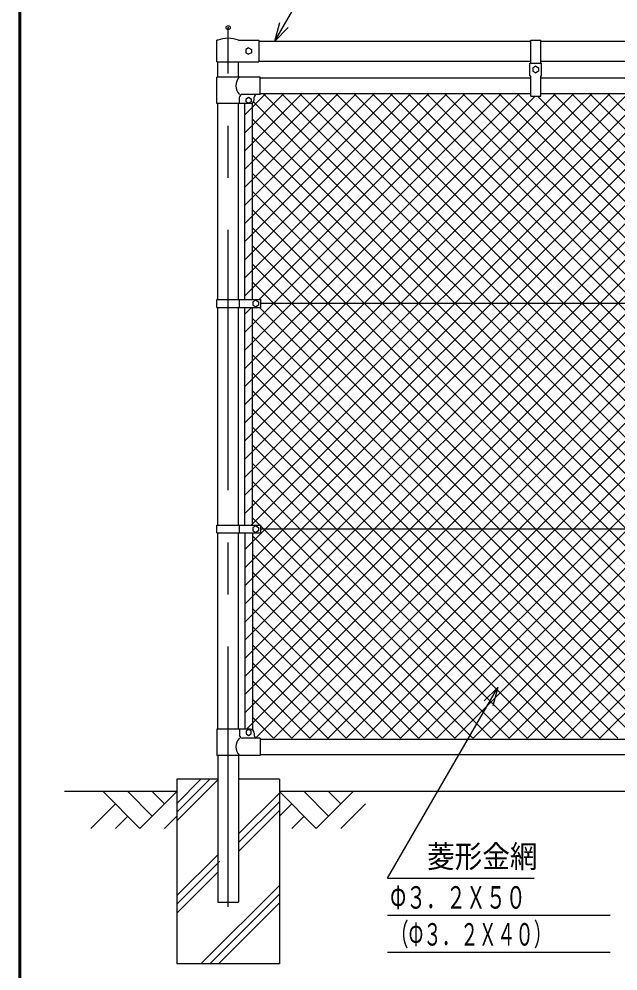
# Model space of a CAD drawing. Units: millimetres, scale not verified. Extents: x -4425 to 4425, y -3150 to 3150.
# Drawn here: x -4050 to -2590, y -578 to 1743 of the extents above; entities that cross this region are included whole.
import ezdxf
from ezdxf.enums import TextEntityAlignment as Align

# ---------------------------------------------------------------- set-up
doc = ezdxf.new("R2010")
doc.units = ezdxf.units.MM
doc.header["$LTSCALE"] = 20
doc.header["$PDMODE"] = 32
doc.header["$PDSIZE"] = 10
doc.linetypes.add('USER1', pattern=[50.8, 31.75, -6.35, 6.35, -6.35])
for name, color, linetype, lineweight in [('0-0_1', 7, 'Continuous', 25), ('0-2_0', 4, 'Continuous', 25), ('0-5_WAKU', 7, 'Continuous', 25)]:
    doc.layers.add(name, color=color, linetype=linetype, lineweight=lineweight)
doc.layers.add('0-3_DEFPOINTS', color=7, linetype='Continuous')
doc.styles.add('ＭＳ ゴシック', font='')
doc.styles.get('ＭＳ ゴシック').set_extended_font_data('MS Gothic')

msp = doc.modelspace()

# ---------------------------------------------------------------- linework, layer by layer
at = {"layer": '0-0_1', "color": 2}
for p, q in [((-3426.44, 1689), (-3357.16, 1809)), ((-3426.44, 1689), (-3414.38, 1734)), ((-3426.44, 1689), (-3393.5, 1721.95)), ((-3151.55, -352.54), (-2882.79, 112.97)), ((-2882.79, 112.97), (-2915.73, 80.03)), ((-2882.79, 112.97), (-2894.84, 67.97)), ((-3665.27, -191), (-3585.27, -111)), ((-3606.48, -111), (-3665.27, -169.78)), ((-3565.67, -112.61), (-3665.27, -212.21)), ((-3415.27, -144.78), (-3514.87, -244.38)), ((-3514.87, -265.6), (-3415.27, -166)), ((-3415.27, -187.21), (-3514.87, -286.81)), ((-3565.67, -295.18), (-3665.27, -394.78)), ((-3665.27, -416), (-3560.27, -311)), ((-3565.67, -337.61), (-3665.27, -437.21)), ((-3415.27, -369.78), (-3606.48, -561)), ((-3151.55, -352.54), (-2794.27, -352.54)), ((-3585.27, -561), (-3415.27, -391)), ((-3415.27, -412.21), (-3564.05, -561)), ((-3151.55, -442.54), (-2608.67, -442.54)), ((-3151.55, -532.54), (-2608.67, -532.54))]:
    msp.add_line(p, q, dxfattribs=at)
at = {"layer": '0-0_1', "color": 3, "linetype": 'USER1'}
msp.add_line((-3540.27, -422.46), (-3540.27, 1721.46), dxfattribs=at)
at = {"layer": '0-0_1'}
for p, q in [((-3565.67, 1691), (-3567.67, 1691)), ((-3567.67, 1638.4), (-3567.67, 1691)), ((-3514.87, 1691), (-3465.27, 1691)), ((-3490.27, 1672.7), (-3497.2, 1668.7)), ((-3490.27, 1672.7), (-3483.34, 1668.7)), ((-3465.27, 1691), (-3465.27, 1638.4)), ((-3465.27, 1689), (-2802.39, 1689)), ((-2802.39, 1691), (-2778.14, 1691)), ((-2802.39, 1635.4), (-2802.39, 1691)), ((-2778.14, 1635.4), (-2778.14, 1691)), ((-2778.14, 1689), (-2115.27, 1689)), ((-3497.2, 1668.7), (-3497.2, 1660.7)), ((-3497.2, 1660.7), (-3490.27, 1656.7)), ((-3483.34, 1660.7), (-3490.27, 1656.7)), ((-3483.34, 1668.7), (-3483.34, 1660.7)), ((-3567.67, 1638.4), (-3465.27, 1638.4)), ((-3565.67, 1601), (-3565.67, 1638.4)), ((-3514.87, 1601), (-3514.87, 1638.4)), ((-3465.27, 1640.4), (-2802.39, 1640.4)), ((-2804.39, 1604), (-2804.39, 1635.4)), ((-2804.39, 1635.4), (-2776.14, 1635.4)), ((-2790.27, 1627.7), (-2797.2, 1623.7)), ((-2790.27, 1627.7), (-2783.34, 1623.7)), ((-2778.14, 1640.4), (-2115.27, 1640.4)), ((-2776.14, 1604), (-2776.14, 1635.4)), ((-2804.39, 1604), (-2802.39, 1604)), ((-2802.39, 1554.9), (-2802.39, 1604)), ((-2797.2, 1623.7), (-2797.2, 1615.7)), ((-2797.2, 1615.7), (-2790.27, 1611.7)), ((-2783.34, 1615.7), (-2790.27, 1611.7)), ((-2783.34, 1623.7), (-2783.34, 1615.7)), ((-2778.14, 1604), (-2776.14, 1604)), ((-2778.14, 1554.9), (-2778.14, 1604)), ((-3462.03, 1601), (-3567.67, 1601)), ((-3462.03, 1558.9), (-3462.03, 1601)), ((-3462.03, 1599), (-2802.39, 1599)), ((-2778.14, 1599), (-2120.52, 1599)), ((-3462.03, 1558.9), (-3505.55, 1558.9)), ((-3462.03, 1560.9), (-2802.39, 1560.9)), ((-2778.14, 1560.9), (-2120.52, 1560.9)), ((-3565.67, 1058.5), (-3565.67, 1536.88)), ((-3514.87, 1058.5), (-3514.87, 1536.88)), ((-3512.4, 1536.88), (-3512.4, 1552.05)), ((-3512.4, 1536.88), (-3512.4, 1552.05)), ((-3499.77, 1058.5), (-3499.77, 1536.88)), ((-3496.63, 1548.38), (-3490.27, 1552.06)), ((-3480.77, 1058.5), (-3480.77, 1538.73)), ((-3476.71, 1546.67), (-3476.71, 1552.05)), ((-3476.71, 1546.67), (-3476.71, 1552.05)), ((-2802.39, 1554.9), (-2778.14, 1554.9)), ((-3567.67, 1058.5), (-3460.27, 1058.5)), ((-3567.67, 1039.5), (-3567.67, 1058.5)), ((-3513.27, 1058.5), (-3513.27, 1039.5)), ((-3473, 1057), (-3479.93, 1053)), ((-3479.93, 1053), (-3479.93, 1045)), ((-3479.93, 1045), (-3473, 1041)), ((-3466.08, 1045), (-3473, 1041)), ((-3460.27, 1039.5), (-3460.27, 1058.5)), ((-3567.67, 1039.5), (-3460.27, 1039.5)), ((-3565.67, 508.5), (-3565.67, 1039.5)), ((-3514.87, 508.5), (-3514.87, 1039.5)), ((-3499.77, 508.5), (-3499.77, 1039.5)), ((-3480.77, 508.5), (-3480.77, 1039.5)), ((-3567.67, 508.5), (-3460.27, 508.5)), ((-3567.67, 489.5), (-3567.67, 508.5)), ((-3567.67, 489.5), (-3460.27, 489.5)), ((-3565.67, 11.13), (-3565.67, 489.5)), ((-3514.87, 11.13), (-3514.87, 489.5)), ((-3513.27, 508.5), (-3513.27, 489.5)), ((-3499.77, 489.5), (-3499.77, 11.13)), ((-3480.77, 489.5), (-3480.77, 9.28)), ((-3473, 507), (-3479.93, 503)), ((-3479.93, 503), (-3479.93, 495)), ((-3479.93, 495), (-3473, 491)), ((-3473, 507), (-3466.08, 503)), ((-3466.08, 495), (-3473, 491)), ((-3466.08, 503), (-3466.08, 495)), ((-3460.27, 489.5), (-3460.27, 508.5)), ((-3567.67, 11.13), (-3567.67, -53)), ((-3486.5, 11.13), (-3567.67, 11.13)), ((-3512.4, 11.13), (-3512.4, -4.04)), ((-3512.4, 11.13), (-3512.4, -4.04)), ((-3490.27, 10.65), (-3496.63, 6.98)), ((-3483.9, 6.98), (-3490.27, 10.65)), ((-3483.9, -0.37), (-3483.9, 6.98)), ((-3476.71, 1.34), (-3476.71, -4.04)), ((-3476.71, 1.34), (-3476.71, -4.04)), ((-3462.03, -10.9), (-3505.55, -10.9)), ((-3490.27, -4.05), (-3483.9, -0.37)), ((-3462.03, -10.9), (-3462.03, -53)), ((-3462.03, -12.9), (-2118.94, -12.9)), ((-3462.03, -53), (-3567.67, -53)), ((-3565.67, -53), (-3565.67, -411)), ((-3514.87, -53), (-3514.87, -411)), ((-3462.03, -51), (-2118.94, -51)), ((-3565.67, -111), (-3665.27, -111)), ((-3665.27, -111), (-3665.27, -561)), ((-3415.27, -111), (-3514.87, -111)), ((-3415.27, -111), (-3415.27, -561)), ((-3665.27, -141), (-3939.57, -141)), ((-2165.27, -141), (-3415.27, -141)), ((-3565.67, -411), (-3514.87, -411)), ((-3415.27, -561), (-3665.27, -561))]:
    msp.add_line(p, q, dxfattribs=at)
at = {"layer": '0-0_1', "color": 4}
for p, q in [((-3845.27, -141), (-3755.27, -231)), ((-3785.27, -141), (-3725.27, -201)), ((-3665.27, -141), (-3755.27, -231)), ((-3725.27, -141), (-3695.27, -171)), ((-3415.27, -141), (-3325.27, -231)), ((-3355.27, -140.99), (-3295.27, -201)), ((-3235.27, -140.99), (-3325.27, -231)), ((-3295.27, -141), (-3265.27, -171)), ((-3815.27, -171), (-3875.27, -231)), ((-3385.27, -171), (-3415.27, -201)), ((-3205.27, -171), (-3265.27, -231)), ((-3785.27, -201), (-3815.27, -231)), ((-3665.27, -201), (-3695.27, -231)), ((-3355.27, -201), (-3385.27, -231))]:
    msp.add_line(p, q, dxfattribs=at)
at = {"layer": '0-0_1'}
for points in [[(-3486.5, 1536.88), (-3567.67, 1536.88), (-3567.67, 1601)], [(-3490.27, 1537.36), (-3496.63, 1541.03), (-3496.63, 1548.38)], [(-3490.27, 1552.06), (-3483.9, 1548.38), (-3483.9, 1541.03), (-3490.27, 1537.36)], [(-3473, 1057), (-3466.08, 1053), (-3466.08, 1045)], [(-3496.63, 6.98), (-3496.63, -0.37), (-3490.27, -4.05)]]:
    msp.add_lwpolyline(points, dxfattribs=at)
for centre, radius, start, end in [((-3540.27, 1624.72), 70.98, 69.03345, 110.9667), ((-3492.78, 1580.01), 28.73, 133.06355, 226.94358), ((-3505.55, 1552.05), 6.85, 90, 180), ((-3469.86, 1552.05), 6.85, 90, 180), ((-3486.5, 1546.67), 9.79, 270, 0), ((-3486.5, 1.34), 9.79, 0, 90), ((-3492.79, -32), 28.73, 133.0545, 226.94916), ((-3505.55, -4.04), 6.85, 180, 270), ((-3469.86, -4.04), 6.85, 180, 270)]:
    msp.add_arc(centre, radius, start, end, dxfattribs=at)
at = {"layer": '0-2_0'}
for p, q in [((-3499.77, 183.67), (-2122.53, 1560.9)), ((-3499.77, 227.86), (-2166.72, 1560.9)), ((-3499.77, 272.06), (-2210.92, 1560.9)), ((-3499.77, 316.25), (-2255.11, 1560.9)), ((-3499.77, 360.44), (-2299.31, 1560.9)), ((-3499.77, 404.64), (-2343.5, 1560.9)), ((-3499.77, 448.83), (-2387.7, 1560.9)), ((-3499.77, 537.22), (-2476.08, 1560.9)), ((-3499.77, 581.42), (-2520.28, 1560.9)), ((-3499.77, 625.61), (-2564.47, 1560.9)), ((-3499.77, 669.8), (-2608.67, 1560.9)), ((-3499.77, 714), (-2652.86, 1560.9)), ((-3499.77, 758.19), (-2697.05, 1560.9)), ((-3499.77, 802.39), (-2741.25, 1560.9)), ((-3499.77, 890.77), (-2829.64, 1560.9)), ((-3499.77, 934.97), (-2873.83, 1560.9)), ((-3499.77, 979.16), (-2918.03, 1560.9)), ((-3499.77, 1067.55), (-3006.41, 1560.9)), ((-3499.77, 1111.75), (-3050.61, 1560.9)), ((-3499.77, 1155.94), (-3094.8, 1560.9)), ((-3499.77, 1200.13), (-3139, 1560.9)), ((-3499.77, 1244.33), (-3183.19, 1560.9)), ((-3499.77, 1288.52), (-3227.38, 1560.9)), ((-3499.77, 1332.72), (-3271.58, 1560.9)), ((-3499.77, 1376.91), (-3315.77, 1560.9)), ((-3499.77, 1421.1), (-3359.97, 1560.9)), ((-3499.77, 1465.3), (-3404.16, 1560.9)), ((-3499.77, 1509.49), (-3448.36, 1560.9)), ((-3484.29, 508.5), (-2431.89, 1560.9)), ((-3464.62, 1058.5), (-2962.22, 1560.9)), ((-2078.77, 185.15), (-3454.52, 1560.9)), ((-2078.77, 229.35), (-3410.33, 1560.9)), ((-2078.77, 273.54), (-3366.13, 1560.9)), ((-2078.77, 317.73), (-3321.94, 1560.9)), ((-2078.77, 361.93), (-3277.74, 1560.9)), ((-2078.77, 406.12), (-3233.55, 1560.9)), ((-2120.27, 491.82), (-3189.35, 1560.9)), ((-2092.76, 508.5), (-3145.16, 1560.9)), ((-2078.77, 538.71), (-3100.97, 1560.9)), ((-2078.77, 582.9), (-3056.77, 1560.9)), ((-2078.77, 627.09), (-3012.58, 1560.9)), ((-2078.77, 671.29), (-2968.38, 1560.9)), ((-2078.77, 715.48), (-2924.19, 1560.9)), ((-2078.77, 759.68), (-2880, 1560.9)), ((-2078.77, 803.87), (-2835.8, 1560.9)), ((-2078.77, 892.26), (-2747.41, 1560.9)), ((-2078.77, 936.45), (-2703.22, 1560.9)), ((-2078.77, 980.65), (-2659.02, 1560.9)), ((-2112.43, 1058.5), (-2614.83, 1560.9)), ((-3499.77, 846.58), (-2791.44, 1554.9)), ((-3499.77, 139.47), (-2102.5, 1536.74)), ((-2078.77, 140.96), (-3478.64, 1540.83)), ((-2078.77, 848.06), (-2785.61, 1554.9)), ((-3499.77, 95.28), (-2099.77, 1495.28)), ((-2078.77, 96.76), (-3480.77, 1498.76)), ((-3499.77, 51.09), (-2099.77, 1451.09)), ((-2078.77, 52.57), (-3480.77, 1454.57)), ((-3495.52, 11.13), (-2099.77, 1406.89)), ((-2082.11, 11.72), (-3480.77, 1410.38)), ((-2107.02, -7.57), (-3480.77, 1366.18)), ((-3473.36, -10.9), (-2099.77, 1362.7)), ((-2147.88, -10.9), (-3480.77, 1321.99)), ((-3429.17, -10.9), (-2099.77, 1318.5)), ((-2192.08, -10.9), (-3480.77, 1277.79)), ((-3384.97, -10.9), (-2099.77, 1274.31)), ((-2236.27, -10.9), (-3480.77, 1233.6)), ((-3340.78, -10.9), (-2099.77, 1230.11)), ((-2280.47, -10.9), (-3480.77, 1189.4)), ((-3296.58, -10.9), (-2099.77, 1185.92)), ((-2324.66, -10.9), (-3480.77, 1145.21)), ((-3252.39, -10.9), (-2099.77, 1141.73)), ((-2368.86, -10.9), (-3480.77, 1101.02)), ((-3208.19, -10.9), (-2099.77, 1097.53)), ((-3499.77, 1023.36), (-3483.62, 1039.5)), ((-2413.05, -10.9), (-3463.45, 1039.5)), ((-3164, -10.9), (-2113.6, 1039.5)), ((-2457.24, -10.9), (-3480.77, 1012.63)), ((-3119.81, -10.9), (-2099.77, 1009.14)), ((-2501.44, -10.9), (-3480.77, 968.43)), ((-3075.61, -10.9), (-2099.77, 964.95)), ((-2545.63, -10.9), (-3480.77, 924.24)), ((-3031.42, -10.9), (-2099.77, 920.76)), ((-2589.83, -10.9), (-3480.77, 880.05)), ((-2987.22, -10.9), (-2099.77, 876.56)), ((-2634.02, -10.9), (-3480.77, 835.85)), ((-2943.03, -10.9), (-2099.77, 832.37)), ((-2678.21, -10.9), (-3480.77, 791.66)), ((-2898.84, -10.9), (-2099.77, 788.17)), ((-2722.41, -10.9), (-3480.77, 747.46)), ((-2854.64, -10.9), (-2099.77, 743.98)), ((-2766.6, -10.9), (-3480.77, 703.27)), ((-2810.45, -10.9), (-2099.77, 699.78)), ((-2810.8, -10.9), (-3480.77, 659.07)), ((-2766.25, -10.9), (-2099.77, 655.59)), ((-2854.99, -10.9), (-3480.77, 614.88)), ((-2722.06, -10.9), (-2099.77, 611.4)), ((-2899.19, -10.9), (-3480.77, 570.69)), ((-2677.86, -10.9), (-2099.77, 567.2)), ((-2943.38, -10.9), (-3480.77, 526.49)), ((-2633.67, -10.9), (-2120.27, 502.51)), ((-2987.57, -10.9), (-3480.77, 482.3)), ((-3031.77, -10.9), (-3480.77, 438.1)), ((-3075.96, -10.9), (-3480.77, 393.91)), ((-3120.16, -10.9), (-3480.77, 349.72)), ((-3164.35, -10.9), (-3480.77, 305.52)), ((-3208.54, -10.9), (-3480.77, 261.33)), ((-3252.74, -10.9), (-3480.77, 217.13)), ((-3296.93, -10.9), (-3480.77, 172.94)), ((-3341.13, -10.9), (-3480.77, 128.74)), ((-3385.32, -10.9), (-3480.77, 84.55)), ((-3429.52, -10.9), (-3480.77, 40.36))]:
    msp.add_line(p, q, dxfattribs=at)
at = {"layer": '0-2_0', "color": 7}
for p, q in [((-2120.27, 1049), (-3460.27, 1049)), ((-2120.27, 499), (-3460.27, 499))]:
    msp.add_line(p, q, dxfattribs=at)
at = {"layer": '0-3_DEFPOINTS'}
msp.add_point((-3540.27, 1721.46), dxfattribs=at)
at = {"layer": '0-5_WAKU'}
msp.add_line((-4048.2, -2923), (-4048.2, 2923), dxfattribs=at)
msp.add_lwpolyline([(-4050.2, 2925), (4199.8, 2925), (4199.8, -2925), (-4050.2, -2925)], close=True, dxfattribs=at)
msp.add_lwpolyline([(-4046.2, -2921), (-4046.2, 2921), (4195.8, 2921)], dxfattribs=at)

# ---------------------------------------------------------------- texts
at = {"layer": '0-0_1', "style": 'ＭＳ ゴシック'}
for s, width, p in [('菱形金網', 0.9, (-3055.13, -343.08)), ('Φ３．２Ｘ５０', 0.65, (-3145.13, -443.08)), ('（Φ３．２Ｘ４０）', 0.6, (-3145.13, -533.08))]:
    msp.add_text(s, height=54.84, dxfattribs=dict(at, width=width)).set_placement(p, align=Align.BOTTOM_LEFT)

doc.saveas('drawing.dxf')
